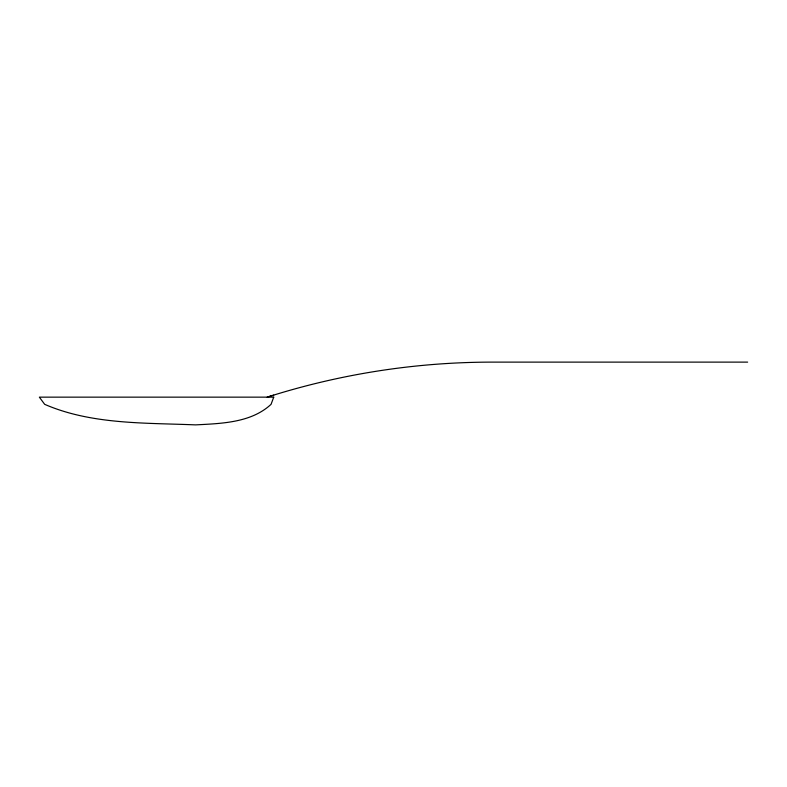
<?xml version="1.0" encoding="UTF-8"?>
<svg xmlns="http://www.w3.org/2000/svg" width="787" height="787" viewBox="0 0 787 787"><rect width="100%" height="100%" fill="white"/><g stroke="black" fill="none" stroke-linecap="round" stroke-linejoin="round"><path stroke-width="1.18" d="M273.728 395.153L267.167 397.15A741.334 741.334 0 0 1 492.357 362.118L747.65 362.118M273.728 397.15L271.062 404.331C251.073 422.865 221.354 423.504 195.599 424.882C145.398 422.767 91.626 424.724 44.672 404.331L39.35 397.15L273.728 397.15"/></g></svg>
